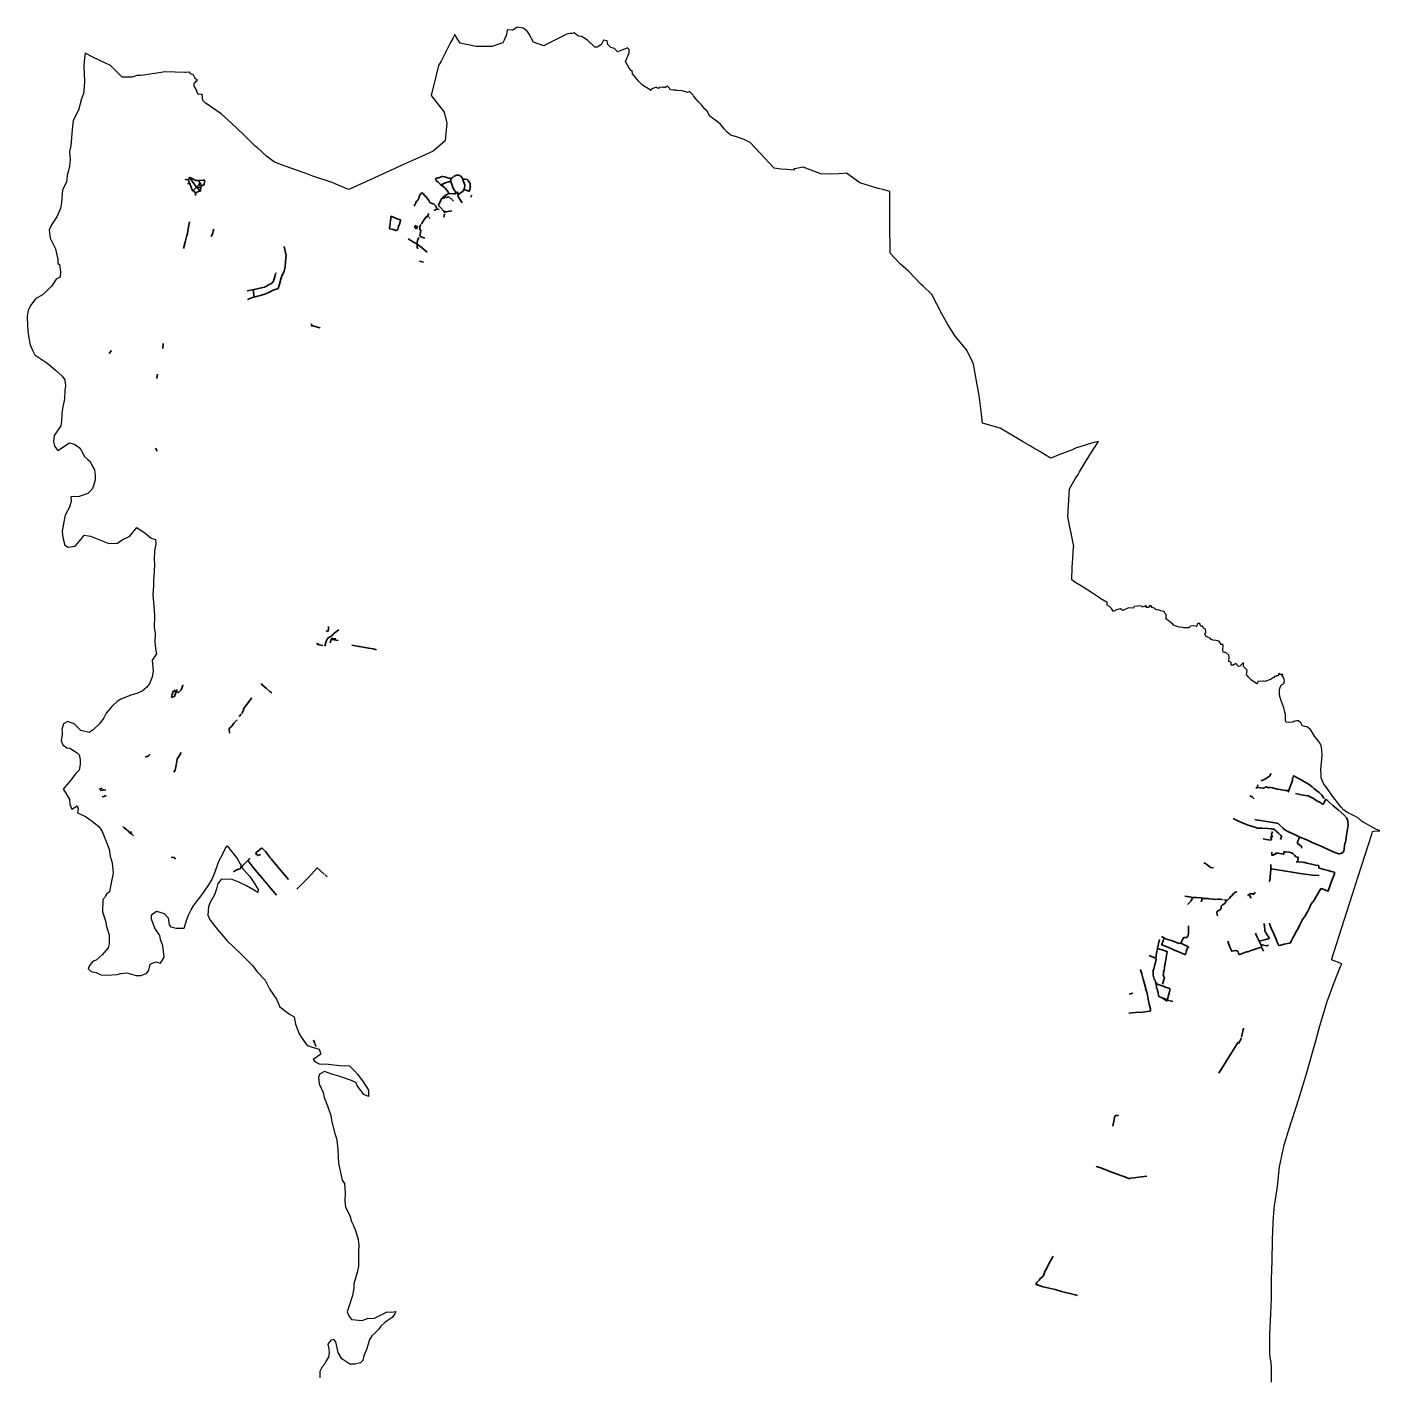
# Model space of a CAD drawing. Header units: metres. Extents: x 266153 to 287678, y 2088854 to 2132060.
# Drawn here: x 266153 to 287678, y 2110600 to 2132060 of the extents above; entities that cross this region are included whole.
import ezdxf

# ---------------------------------------------------------------- set-up
doc = ezdxf.new("R2010")
doc.units = ezdxf.units.M
doc.layers.add('BUND', color=216, linetype='Continuous')
doc.layers.add('DISTRICT BOUNDRY', color=80, linetype='Continuous')

msp = doc.modelspace()

# ---------------------------------------------------------------- linework, layer by layer
at = {"layer": 'BUND', "lineweight": 35}
for points in [[(268729, 2129655), (268737, 2129666), (268741, 2129666), (268781, 2129650), (268836, 2129621), (268849, 2129621), (268885, 2129620), (268957, 2129627), (268977, 2129627), (268981, 2129623), (268981, 2129619), (268976, 2129595), (268972, 2129583)], [(268847, 2129513), (268780, 2129606), (268737, 2129666)], [(272758, 2129331), (272774, 2129355), (272803, 2129378), (272863, 2129413), (272855, 2129434), (272848, 2129446), (272812, 2129490), (272796, 2129507), (272753, 2129539), (272749, 2129539), (272741, 2129547), (272733, 2129551), (272729, 2129556), (272693, 2129592), (272658, 2129625), (272654, 2129637), (272650, 2129641), (272650, 2129645), (272654, 2129649), (272658, 2129653), (272686, 2129660), (272702, 2129664), (272739, 2129680), (272755, 2129683), (272767, 2129683), (272795, 2129679), (272887, 2129653), (272899, 2129649)], [(272943, 2129681), (272987, 2129704), (273019, 2129704), (273035, 2129699), (273043, 2129695), (273055, 2129687), (273079, 2129655), (273094, 2129619), (273110, 2129578), (273117, 2129546), (273113, 2129498), (273104, 2129474), (273088, 2129446), (273064, 2129431), (273023, 2129403), (273011, 2129395), (273007, 2129407), (273007, 2129415), (273007, 2129419), (273004, 2129428), (272996, 2129432), (272992, 2129428), (272983, 2129424), (272952, 2129460), (272925, 2129509), (272909, 2129561), (272898, 2129585), (272894, 2129621), (272894, 2129641), (272911, 2129661), (272923, 2129669), (272939, 2129677)], [(268668, 2129631), (268672, 2129635), (268712, 2129630)], [(268704, 2129567), (268740, 2129570)], [(268896, 2129568), (268879, 2129540), (268863, 2129524), (268847, 2129513), (268790, 2129457), (268782, 2129469), (268747, 2129554), (268728, 2129602), (268720, 2129631), (268721, 2129639), (268725, 2129651)], [(268790, 2129457), (268798, 2129453), (268810, 2129449), (268834, 2129417), (268834, 2129409)], [(268847, 2129517), (268875, 2129488), (268902, 2129460), (268894, 2129452), (268886, 2129448), (268870, 2129440), (268834, 2129417)], [(268871, 2129492), (268907, 2129516)], [(268952, 2129547), (268888, 2129552)], [(268893, 2129620), (268896, 2129568), (268908, 2129572), (268924, 2129584)], [(268910, 2129448), (268914, 2129448), (268919, 2129520), (268919, 2129524), (268948, 2129543), (268952, 2129547), (268968, 2129547), (268972, 2129551), (268972, 2129559), (268972, 2129579)], [(272741, 2129555), (272765, 2129559), (272797, 2129575), (272842, 2129590)], [(272753, 2129539), (272761, 2129547), (272761, 2129555), (272761, 2129559)], [(272846, 2129594), (272894, 2129609)], [(273091, 2129643), (273115, 2129642), (273155, 2129634), (273167, 2129626), (273174, 2129609), (273202, 2129569), (273205, 2129533), (273205, 2129525), (273209, 2129521), (273209, 2129517), (273205, 2129513), (273201, 2129509), (273197, 2129497), (273201, 2129485), (273200, 2129477), (273192, 2129465), (273188, 2129449), (273184, 2129449), (273136, 2129466), (273104, 2129474)], [(268834, 2129410), (268833, 2129382)], [(268890, 2129448), (268906, 2129448)], [(272675, 2129155), (272675, 2129167), (272664, 2129200), (272656, 2129212), (272636, 2129232), (272624, 2129240), (272596, 2129253), (272568, 2129265), (272560, 2129269), (272545, 2129301), (272529, 2129322), (272521, 2129338), (272498, 2129366), (272478, 2129383), (272458, 2129407), (272434, 2129423), (272430, 2129423), (272426, 2129419), (272418, 2129407), (272398, 2129380), (272389, 2129352), (272373, 2129312), (272361, 2129296), (272348, 2129288), (272344, 2129280), (272332, 2129252), (272315, 2129221), (272311, 2129213)], [(272755, 2129163), (272716, 2129207), (272708, 2129211), (272704, 2129215), (272700, 2129223), (272704, 2129235), (272709, 2129251), (272754, 2129331)], [(272778, 2129327), (272798, 2129366), (272826, 2129346), (272842, 2129354), (272862, 2129357), (272910, 2129317), (272937, 2129288)], [(272983, 2129424), (272959, 2129412), (272919, 2129409), (272875, 2129413), (272863, 2129413)], [(272963, 2129412), (272971, 2129396)], [(273011, 2129395), (273007, 2129383), (273022, 2129343), (273073, 2129266)], [(273219, 2129356), (273219, 2129360), (273223, 2129388)], [(271932, 2128953), (271929, 2128920), (271925, 2128900), (271918, 2128860), (271918, 2128856), (271930, 2128852), (271978, 2128841), (272022, 2128826), (272026, 2128826), (272038, 2128830), (272042, 2128834), (272050, 2128842), (272065, 2128886), (272081, 2128927), (272092, 2128975), (272092, 2128987), (272092, 2128991), (272040, 2129010), (271983, 2129037), (271971, 2129041), (271959, 2129045), (271947, 2129049), (271943, 2129045), (271940, 2129017), (271936, 2128977), (271932, 2128961)], [(272428, 2128931), (272469, 2128998), (272514, 2129050), (272522, 2129054), (272538, 2129086), (272550, 2129089)], [(272522, 2129054), (272537, 2129037)], [(272561, 2129013), (272545, 2129029)], [(272627, 2129140), (272643, 2129148), (272675, 2129163), (272711, 2129159)], [(272911, 2129136), (272819, 2129122), (272799, 2129122), (272779, 2129134), (272755, 2129159)], [(272782, 2129038), (272794, 2129086)], [(272795, 2129126), (272795, 2129098)], [(268641, 2128535), (268667, 2128639), (268696, 2128743), (268705, 2128775), (268722, 2128883), (268735, 2128963)], [(269084, 2128726), (269097, 2128753), (269109, 2128785), (269114, 2128813), (269118, 2128825), (269118, 2128845)], [(272416, 2128829), (272404, 2128833), (272400, 2128837), (272401, 2128873), (272401, 2128881), (272417, 2128917)], [(272482, 2128704), (272451, 2128712), (272423, 2128721), (272415, 2128729), (272403, 2128741), (272412, 2128789), (272416, 2128829), (272424, 2128829)], [(272521, 2128479), (272422, 2128561), (272358, 2128606), (272303, 2128638), (272215, 2128692)], [(272388, 2128713), (272367, 2128662), (272362, 2128626), (272358, 2128610), (272357, 2128550), (272361, 2128545), (272373, 2128541)], [(269768, 2127762), (269921, 2127808), (270001, 2127839), (270066, 2127874), (270134, 2127894), (270146, 2127901), (270167, 2127969), (270197, 2128073), (270217, 2128125), (270246, 2128172), (270259, 2128248), (270264, 2128320), (270269, 2128388), (270274, 2128424), (270266, 2128473), (270244, 2128569)], [(272463, 2128321), (272395, 2128334)], [(269657, 2127864), (269761, 2127883), (269930, 2127924), (269971, 2127944), (270003, 2127963), (270043, 2127983), (270072, 2128015), (270101, 2128110), (270110, 2128150)], [(269659, 2127724), (269768, 2127766)], [(269753, 2127883), (269757, 2127839), (269764, 2127763)], [(270694, 2127307), (270682, 2127321), (270678, 2127329), (270674, 2127333), (270666, 2127333)], [(270818, 2127275), (270694, 2127307), (270674, 2127305)], [(267460, 2126866), (267497, 2126917)], [(268314, 2126946), (268319, 2127026)], [(268216, 2126470), (268228, 2126538)], [(268222, 2125314), (268207, 2125346), (268199, 2125362)], [(270889, 2122212), (270906, 2122268), (270918, 2122300), (270943, 2122344), (271000, 2122375), (271024, 2122403), (271040, 2122419), (271113, 2122470)], [(270911, 2122454), (270939, 2122445)], [(270943, 2122445), (270948, 2122489), (270948, 2122521)], [(270758, 2122253), (270802, 2122244)], [(270770, 2122237), (270861, 2122220)], [(270976, 2122262), (270993, 2122318), (271005, 2122329), (270998, 2122342)], [(271005, 2122329), (271009, 2122325), (271033, 2122325), (271065, 2122325)], [(271009, 2122325), (271005, 2122317), (271037, 2122313), (271105, 2122300)], [(271318, 2122227), (271438, 2122206), (271502, 2122193), (271586, 2122180), (271662, 2122167), (271714, 2122154)], [(268482, 2121500), (268474, 2121472), (268461, 2121440), (268453, 2121400), (268465, 2121400), (268497, 2121416), (268505, 2121419), (268505, 2121427), (268509, 2121439), (268522, 2121475), (268522, 2121479), (268510, 2121488), (268486, 2121504)], [(268490, 2121508), (268530, 2121487), (268538, 2121519)], [(268534, 2121483), (268562, 2121471), (268578, 2121487), (268603, 2121518), (268627, 2121570), (268632, 2121586), (268628, 2121598)], [(269878, 2121614), (269910, 2121578), (269958, 2121541), (270013, 2121492), (270045, 2121468)], [(269728, 2121386), (269643, 2121275), (269598, 2121212), (269598, 2121192), (269569, 2121140)], [(269561, 2121128), (269528, 2121089)], [(269375, 2120828), (269368, 2120892), (269372, 2120904), (269412, 2120940), (269445, 2120983), (269494, 2121039)], [(268034, 2120453), (268046, 2120449), (268066, 2120453), (268086, 2120468), (268114, 2120492)], [(268490, 2120204), (268511, 2120239), (268524, 2120319), (268541, 2120411), (268545, 2120423), (268578, 2120471), (268607, 2120518)], [(285734, 2120007), (285726, 2119964), (285714, 2119956), (285702, 2119956)], [(285790, 2120067), (285837, 2120087), (285865, 2120107), (285921, 2120143), (285945, 2120187)], [(286220, 2119888), (286232, 2119932), (286260, 2120007), (286284, 2120075), (286288, 2120103), (286296, 2120127), (286304, 2120147), (286308, 2120147), (286384, 2120103), (286424, 2120083), (286480, 2120051), (286551, 2120011), (286599, 2119972), (286627, 2119948), (286647, 2119932), (286675, 2119908), (286711, 2119880), (286727, 2119864), (286751, 2119840), (286767, 2119820), (286779, 2119800), (286795, 2119784)], [(267298, 2119933), (267347, 2119953)], [(267314, 2119913), (267366, 2119920), (267406, 2119924)], [(267349, 2119812), (267373, 2119820), (267393, 2119828), (267409, 2119832)], [(267366, 2119920), (267367, 2119936)], [(285606, 2119828), (285646, 2119812), (285662, 2119800), (285666, 2119792), (285666, 2119784)], [(286815, 2119768), (286823, 2119768), (286831, 2119768), (286835, 2119764), (286862, 2119736), (286934, 2119672), (287014, 2119609), (287102, 2119525), (287150, 2119473), (287162, 2119449), (287166, 2119425), (287170, 2119365), (287162, 2119301), (287146, 2119206), (287134, 2119122), (287130, 2119094), (287118, 2119070), (287102, 2118950), (287086, 2118926), (287058, 2118910), (287034, 2118906), (287022, 2118906), (286958, 2118930), (286862, 2118970), (286775, 2119014), (286679, 2119054), (286611, 2119082), (286515, 2119130), (286404, 2119174), (286316, 2119214), (286200, 2119269), (286168, 2119289), (286149, 2119301), (286137, 2119313), (286085, 2119365), (286057, 2119389), (286037, 2119393), (285941, 2119413), (285706, 2119449), (285686, 2119453)], [(285714, 2119956), (285718, 2119948)], [(285726, 2119964), (285742, 2119964), (285778, 2119956), (285817, 2119952), (285833, 2119952), (285857, 2119972), (285865, 2119972), (285889, 2119964), (285933, 2119964), (285973, 2119956), (286041, 2119936), (286053, 2119936), (286180, 2119912), (286192, 2119916), (286204, 2119912), (286228, 2119912)], [(286336, 2119864), (286384, 2119856), (286424, 2119848), (286464, 2119840), (286527, 2119832), (286539, 2119828), (286567, 2119812), (286611, 2119792), (286655, 2119764), (286691, 2119740), (286711, 2119732), (286735, 2119716), (286747, 2119708), (286751, 2119704), (286771, 2119696), (286775, 2119696), (286779, 2119704), (286807, 2119756), (286815, 2119768), (286807, 2119776)], [(267675, 2119343), (267698, 2119323), (267738, 2119290), (267758, 2119274), (267770, 2119266), (267774, 2119262), (267785, 2119241), (267793, 2119233), (267821, 2119217), (267841, 2119197), (267845, 2119193)], [(285998, 2119293), (285990, 2119297), (285978, 2119297), (285970, 2119297), (285950, 2119305), (285898, 2119309), (285810, 2119313), (285759, 2119313), (285727, 2119317), (285687, 2119329), (285583, 2119365), (285499, 2119393), (285416, 2119433), (285340, 2119469)], [(267785, 2119241), (267822, 2119257)], [(285818, 2119145), (285826, 2119145), (285866, 2119137), (285902, 2119130), (285942, 2119122), (285950, 2119137), (285954, 2119145), (285950, 2119149), (285950, 2119153), (285946, 2119153), (285942, 2119157), (285942, 2119165), (285954, 2119189), (285954, 2119193), (285958, 2119201), (285958, 2119205), (285958, 2119209), (285950, 2119213), (285950, 2119217), (285962, 2119245), (285966, 2119261)], [(285954, 2119189), (285966, 2119181), (285970, 2119181), (285970, 2119173)], [(286098, 2119137), (286102, 2119153), (286113, 2119181), (286113, 2119189), (286109, 2119193), (286098, 2119205), (286066, 2119237), (286026, 2119269), (286014, 2119277), (286002, 2119289)], [(286377, 2119123), (286365, 2119091), (286365, 2119083), (286365, 2119075), (286429, 2119023), (286433, 2119019), (286429, 2118999)], [(286397, 2119179), (286381, 2119127)], [(270027, 2118837), (269944, 2118943), (269901, 2118991), (269885, 2118996), (269792, 2118921), (269803, 2118897), (269819, 2118880), (269831, 2118884), (269847, 2118892), (269859, 2118892), (269867, 2118892)], [(286371, 2118779), (286371, 2118803), (286375, 2118851), (286375, 2118855), (286371, 2118855), (286343, 2118859), (286339, 2118859), (286335, 2118863), (286323, 2118879), (286295, 2118907), (286283, 2118915), (286279, 2118923), (286271, 2118923), (286231, 2118931), (286175, 2118939), (286151, 2118939), (286151, 2118931), (286151, 2118907), (286147, 2118899), (286139, 2118899), (286112, 2118907), (286056, 2118915), (286024, 2118919), (286020, 2118903), (285996, 2118899), (285992, 2118895), (285992, 2118887), (285976, 2118887), (285956, 2118887), (285956, 2118931)], [(268445, 2118852), (268465, 2118851), (268477, 2118851), (268481, 2118851), (268489, 2118847), (268497, 2118843), (268509, 2118835), (268520, 2118827)], [(269435, 2118621), (269471, 2118641), (269499, 2118657), (269540, 2118668), (269548, 2118676), (269552, 2118680), (269552, 2118684), (269556, 2118704), (269560, 2118708), (269564, 2118712), (269572, 2118712), (269584, 2118719), (269588, 2118723), (269625, 2118759), (269662, 2118798), (269690, 2118826), (269694, 2118830), (269694, 2118834), (269694, 2118838)], [(269670, 2118794), (269701, 2118754), (269733, 2118713), (269807, 2118620), (269902, 2118507), (270036, 2118349), (270071, 2118312), (270123, 2118251)], [(270031, 2118833), (270165, 2118671), (270314, 2118497)], [(284875, 2118758), (284895, 2118758), (284907, 2118750), (284951, 2118718), (284971, 2118698), (284987, 2118690), (285027, 2118682)], [(285912, 2118469), (285920, 2118473), (285924, 2118477), (285924, 2118485), (285940, 2118656), (285940, 2118668), (285940, 2118736)], [(286738, 2118352), (286742, 2118352), (286762, 2118348), (286821, 2118324), (286853, 2118312), (286857, 2118320), (286861, 2118336), (286881, 2118392), (286905, 2118468), (286925, 2118508), (286953, 2118588), (286957, 2118607), (286957, 2118611), (286957, 2118615), (286953, 2118615), (286901, 2118627), (286853, 2118639), (286790, 2118659), (286734, 2118675), (286706, 2118683), (286706, 2118687), (286706, 2118691), (286706, 2118711), (286706, 2118715), (286702, 2118719), (286650, 2118727), (286590, 2118743), (286514, 2118759), (286490, 2118767), (286466, 2118771), (286443, 2118775), (286375, 2118779), (286355, 2118779), (286347, 2118779)], [(270444, 2118343), (270631, 2118532), (270769, 2118683), (270880, 2118581)], [(270888, 2118577), (270928, 2118540)], [(285940, 2118668), (286016, 2118660), (286311, 2118608), (286410, 2118592), (286606, 2118568), (286710, 2118564)], [(285232, 2118170), (285248, 2118166), (285280, 2118194), (285312, 2118234), (285320, 2118238), (285348, 2118274), (285380, 2118298), (285400, 2118310)], [(285569, 2118244), (285585, 2118256), (285601, 2118268), (285605, 2118272), (285621, 2118272), (285661, 2118272), (285665, 2118272), (285665, 2118268), (285673, 2118256)], [(285677, 2118292), (285689, 2118284), (285697, 2118280)], [(285960, 2117698), (285980, 2117658), (285988, 2117634), (286004, 2117598), (286024, 2117550), (286036, 2117510), (286056, 2117471), (286064, 2117451), (286064, 2117447), (286100, 2117455), (286155, 2117467), (286231, 2117483), (286251, 2117487), (286255, 2117491), (286263, 2117518), (286291, 2117570), (286323, 2117622), (286347, 2117670), (286375, 2117718), (286403, 2117778), (286423, 2117818), (286447, 2117862), (286486, 2117921), (286514, 2117969), (286530, 2117993), (286558, 2118049), (286586, 2118109), (286594, 2118121), (286602, 2118137), (286614, 2118145), (286618, 2118153), (286630, 2118169), (286650, 2118205), (286690, 2118272), (286718, 2118316), (286734, 2118344), (286738, 2118352), (286726, 2118356)], [(284574, 2118234), (284598, 2118230), (284614, 2118226), (284670, 2118218), (284698, 2118210), (284730, 2118210), (284758, 2118210), (284826, 2118206), (284862, 2118202), (284870, 2118198), (284881, 2118198), (284901, 2118198), (284913, 2118198), (284945, 2118194), (284961, 2118190), (285017, 2118186), (285033, 2118186), (285065, 2118182), (285101, 2118186), (285121, 2118186), (285133, 2118186), (285161, 2118178), (285173, 2118174)], [(284614, 2118102), (284638, 2118122), (284666, 2118146), (284674, 2118158), (284698, 2118206), (284698, 2118210)], [(284834, 2118142), (284854, 2118206)], [(285093, 2117919), (285081, 2117963), (285085, 2117983), (285093, 2117995), (285113, 2118007), (285141, 2118023), (285153, 2118042), (285153, 2118074), (285169, 2118090), (285193, 2118106), (285201, 2118110), (285213, 2118122), (285225, 2118146), (285232, 2118170), (285193, 2118174)], [(285629, 2118204), (285609, 2118232), (285609, 2118248)], [(284204, 2117589), (284256, 2117565), (284268, 2117557), (284379, 2117521), (284479, 2117481), (284499, 2117485), (284511, 2117493), (284519, 2117505), (284539, 2117557), (284551, 2117569), (284563, 2117573), (284599, 2117577), (284611, 2117581), (284619, 2117589), (284631, 2117644), (284631, 2117760)], [(285256, 2117516), (285292, 2117421), (285320, 2117357), (285352, 2117365), (285388, 2117369), (285412, 2117357), (285420, 2117349), (285428, 2117325), (285440, 2117305), (285448, 2117305), (285555, 2117345), (285575, 2117349), (285631, 2117369), (285663, 2117381), (285755, 2117409), (285791, 2117421), (285791, 2117437), (285783, 2117465), (285719, 2117592), (285699, 2117644)], [(285755, 2117516), (285799, 2117528), (285863, 2117544), (285914, 2117560), (285914, 2117568), (285875, 2117632), (285855, 2117660)], [(285855, 2117668), (285847, 2117684), (285839, 2117764), (285831, 2117796)], [(285960, 2117698), (285928, 2117778), (285920, 2117802)], [(284004, 2117289), (284028, 2117277), (284112, 2117246), (284124, 2117325), (284140, 2117401)], [(284168, 2117545), (284140, 2117405)], [(284296, 2117349), (284260, 2117361), (284212, 2117377), (284168, 2117389), (284156, 2117393), (284140, 2117397)], [(284240, 2117557), (284236, 2117557), (284236, 2117553), (284228, 2117525), (284220, 2117501), (284212, 2117473), (284204, 2117457), (284208, 2117457), (284212, 2117457), (284260, 2117437), (284332, 2117409), (284399, 2117381), (284395, 2117377), (284419, 2117369), (284487, 2117341), (284535, 2117321), (284575, 2117305), (284579, 2117305), (284583, 2117305), (284591, 2117329), (284595, 2117345), (284595, 2117349), (284595, 2117357), (284595, 2117361), (284599, 2117365), (284607, 2117381), (284611, 2117393), (284615, 2117409), (284615, 2117413), (284619, 2117417)], [(284507, 2117489), (284539, 2117469), (284619, 2117433), (284643, 2117413)], [(285783, 2117461), (285803, 2117461), (285831, 2117453), (285871, 2117445), (285890, 2117449), (285902, 2117449)], [(285791, 2117421), (285799, 2117413), (285815, 2117377), (285823, 2117357)], [(284112, 2117246), (284116, 2117226), (284108, 2117178), (284096, 2117146), (284080, 2117074), (284072, 2117058), (284072, 2117026), (284068, 2116982), (284076, 2116950), (284088, 2116910), (284100, 2116895), (284112, 2116843), (284120, 2116799), (284124, 2116775), (284140, 2116743), (284140, 2116727), (284148, 2116703), (284156, 2116647), (284164, 2116635), (284180, 2116627), (284216, 2116615), (284224, 2116611), (284240, 2116607), (284288, 2116591)], [(284220, 2116831), (284224, 2116847), (284228, 2116863), (284228, 2116867), (284232, 2116871), (284236, 2116891), (284244, 2116918), (284248, 2116942), (284248, 2116946), (284244, 2116946), (284240, 2116946), (284240, 2116950), (284236, 2116954), (284236, 2116962), (284236, 2116966), (284232, 2116970), (284228, 2116970), (284228, 2116974), (284232, 2116986), (284232, 2117002), (284236, 2117026), (284244, 2117054), (284248, 2117082), (284252, 2117110), (284256, 2117134), (284260, 2117162), (284268, 2117198), (284276, 2117242), (284284, 2117297), (284292, 2117345), (284296, 2117345)], [(283862, 2117063), (283870, 2117059), (283890, 2116995), (283910, 2116912), (283930, 2116836), (283950, 2116788), (283950, 2116772), (283969, 2116704), (283981, 2116656), (283985, 2116624), (283989, 2116588), (283997, 2116568), (284001, 2116549), (284005, 2116517), (284029, 2116441), (284025, 2116409), (284017, 2116401), (283902, 2116389), (283786, 2116381), (283682, 2116373)], [(284328, 2116767), (284324, 2116767), (284312, 2116771), (284252, 2116791), (284244, 2116795), (284148, 2116827), (284112, 2116839)], [(284128, 2116835), (284124, 2116859)], [(284308, 2116635), (284324, 2116691), (284340, 2116763)], [(283690, 2116676), (283746, 2116688)], [(284224, 2116611), (284244, 2116595), (284284, 2116567), (284288, 2116567), (284292, 2116567), (284300, 2116583), (284304, 2116615), (284308, 2116631)], [(284296, 2116579), (284383, 2116555)], [(285477, 2115990), (285509, 2116133)], [(270731, 2115888), (270708, 2115944)], [(285117, 2115418), (285239, 2115612), (285397, 2115868), (285423, 2115911)], [(285473, 2115974), (285425, 2115890)], [(270747, 2115841), (270735, 2115884)], [(283430, 2114572), (283459, 2114735), (283464, 2114739), (283468, 2114743), (283507, 2114743), (283519, 2114751)], [(283164, 2113934), (283220, 2113914), (283395, 2113848), (283629, 2113762), (283697, 2113737), (283705, 2113745), (283765, 2113752), (283840, 2113764), (283968, 2113778)], [(282478, 2112505), (282473, 2112493), (282412, 2112382), (282368, 2112295), (282347, 2112263), (282335, 2112223), (282319, 2112188), (282283, 2112156), (282274, 2112148), (282258, 2112124), (282218, 2112089), (282206, 2112073), (282206, 2112065), (282210, 2112053), (282317, 2112020), (282508, 2111974), (282611, 2111945), (282826, 2111891), (282866, 2111879)]]:
    msp.add_lwpolyline(points, dxfattribs=at)
msp.add_lwpolyline([(272366, 2128887), (272366, 2128883), (272362, 2128871), (272354, 2128859), (272349, 2128851), (272326, 2128867), (272318, 2128880), (272322, 2128880), (272330, 2128899), (272334, 2128899), (272346, 2128895)], close=True, dxfattribs=at)
at = {"layer": 'DISTRICT BOUNDRY'}
msp.add_polyline3d([(285953, 2110503, 0), (285951, 2110701, 0), (285950, 2110730, 0), (285947, 2110822, 0), (285933, 2110893, 0), (285925, 2110965, 0), (285926, 2111262, 0), (285940, 2111592, 0), (285953, 2111828, 0), (285954, 2112151, 0), (285962, 2112420, 0), (285969, 2112768, 0), (285979, 2113034, 0), (285983, 2113128, 0), (286000, 2113319, 0), (286003, 2113341, 0), (286046, 2113616, 0), (286078, 2113926, 0), (286127, 2114151, 0), (286153, 2114277, 0), (286185, 2114376, 0), (286224, 2114498, 0), (286386, 2115009, 0), (286518, 2115442, 0), (286632, 2115843, 0), (286640, 2115871, 0), (286723, 2116172, 0), (286836, 2116555, 0), (286965, 2116902, 0), (287052, 2117112, 0), (287071, 2117158, 0), (286909, 2117219, 0), (287280, 2118384, 0), (287547, 2119221, 0), (287561, 2119264, 0), (287583, 2119266, 0), (287678, 2119273, 0), (287612, 2119298, 0), (287386, 2119429, 0), (287386, 2119429, 0), (287339, 2119473, 0), (287280, 2119505, 0), (287227, 2119534, 0), (287176, 2119556, 0), (287162, 2119562, 0), (287105, 2119599, 0), (287059, 2119648, 0), (286942, 2119798, 0), (286901, 2119855, 0), (286828, 2119963, 0), (286786, 2120014, 0), (286763, 2120061, 0), (286745, 2120115, 0), (286742, 2120171, 0), (286742, 2120175, 0), (286739, 2120245, 0), (286758, 2120474, 0), (286755, 2120562, 0), (286745, 2120625, 0), (286720, 2120671, 0), (286638, 2120778, 0), (286573, 2120885, 0), (286533, 2120916, 0), (286528, 2120920, 0), (286511, 2120926, 0), (286485, 2120935, 0), (286448, 2120941, 0), (286437, 2120952, 0), (286434, 2120958, 0), (286428, 2120970, 0), (286419, 2120992, 0), (286382, 2121021, 0), (286355, 2121025, 0), (286324, 2121016, 0), (286309, 2121010, 0), (286290, 2121002, 0), (286225, 2120994, 0), (286193, 2121003, 0), (286177, 2121018, 0), (286177, 2121032, 0), (286176, 2121052, 0), (286176, 2121081, 0), (286176, 2121124, 0), (286162, 2121162, 0), (286147, 2121231, 0), (286101, 2121358, 0), (286082, 2121430, 0), (286077, 2121488, 0), (286079, 2121520, 0), (286089, 2121558, 0), (286109, 2121594, 0), (286151, 2121616, 0), (286150, 2121617, 0), (286159, 2121653, 0), (286153, 2121683, 0), (286150, 2121702, 0), (286115, 2121753, 0), (286136, 2121762, 0), (286112, 2121760, 0), (286091, 2121758, 0), (286068, 2121774, 0), (286058, 2121738, 0), (286035, 2121739, 0), (286022, 2121726, 0), (286001, 2121726, 0), (285991, 2121702, 0), (285990, 2121702, 0), (285990, 2121701, 0), (285985, 2121714, 0), (285938, 2121680, 0), (285848, 2121647, 0), (285824, 2121654, 0), (285817, 2121654, 0), (285736, 2121647, 0), (285731, 2121628, 0), (285721, 2121610, 0), (285636, 2121672, 0), (285593, 2121714, 0), (285564, 2121742, 0), (285555, 2121756, 0), (285567, 2121828, 0), (285506, 2121885, 0), (285505, 2121929, 0), (285505, 2121947, 0), (285497, 2121939, 0), (285446, 2121891, 0), (285425, 2121885, 0), (285383, 2121934, 0), (285346, 2121908, 0), (285309, 2121910, 0), (285312, 2121955, 0), (285272, 2121967, 0), (285277, 2122031, 0), (285276, 2122065, 0), (285226, 2122109, 0), (285202, 2122109, 0), (285184, 2122115, 0), (285179, 2122160, 0), (285181, 2122219, 0), (285178, 2122238, 0), (285154, 2122235, 0), (285125, 2122282, 0), (285108, 2122289, 0), (285102, 2122291, 0), (285096, 2122293, 0), (285071, 2122303, 0), (285051, 2122308, 0), (285033, 2122301, 0), (285010, 2122309, 0), (284993, 2122314, 0), (284980, 2122330, 0), (284905, 2122369, 0), (284902, 2122379, 0), (284892, 2122410, 0), (284908, 2122429, 0), (284900, 2122480, 0), (284880, 2122490, 0), (284875, 2122493, 0), (284856, 2122528, 0), (284827, 2122529, 0), (284825, 2122532, 0), (284813, 2122570, 0), (284795, 2122569, 0), (284789, 2122569, 0), (284781, 2122569, 0), (284771, 2122558, 0), (284766, 2122534, 0), (284765, 2122528, 0), (284761, 2122524, 0), (284758, 2122521, 0), (284715, 2122532, 0), (284663, 2122530, 0), (284636, 2122500, 0), (284574, 2122503, 0), (284558, 2122504, 0), (284540, 2122505, 0), (284491, 2122512, 0), (284491, 2122512, 0), (284452, 2122525, 0), (284395, 2122546, 0), (284381, 2122561, 0), (284335, 2122599, 0), (284280, 2122640, 0), (284277, 2122642, 0), (284277, 2122714, 0), (284255, 2122734, 0), (284249, 2122755, 0), (284233, 2122763, 0), (284192, 2122775, 0), (284190, 2122775, 0), (284155, 2122787, 0), (284137, 2122783, 0), (284104, 2122801, 0), (284103, 2122808, 0), (284055, 2122828, 0), (284039, 2122851, 0), (284018, 2122858, 0), (283995, 2122826, 0), (283961, 2122827, 0), (283965, 2122849, 0), (283950, 2122857, 0), (283945, 2122851, 0), (283936, 2122838, 0), (283918, 2122840, 0), (283912, 2122832, 0), (283891, 2122841, 0), (283868, 2122851, 0), (283774, 2122844, 0), (283746, 2122817, 0), (283679, 2122822, 0), (283588, 2122780, 0), (283545, 2122806, 0), (283484, 2122791, 0), (283440, 2122760, 0), (283405, 2122812, 0), (283375, 2122841, 0), (283340, 2122862, 0), (283339, 2122905, 0), (283238, 2122965, 0), (283217, 2122980, 0), (283087, 2123063, 0), (282954, 2123147, 0), (282825, 2123230, 0), (282773, 2123264, 0), (282773, 2123269, 0), (282780, 2123461, 0), (282789, 2123608, 0), (282801, 2123790, 0), (282806, 2123795, 0), (282714, 2124270, 0), (282736, 2124714, 0), (282831, 2124872, 0), (282874, 2124944, 0), (282900, 2124986, 0), (282931, 2125038, 0), (283063, 2125254, 0), (283202, 2125468, 0), (283089, 2125440, 0), (282833, 2125361, 0), (282770, 2125330, 0), (282571, 2125256, 0), (282532, 2125241, 0), (282444, 2125201, 0), (282414, 2125217, 0), (282380, 2125240, 0), (282296, 2125287, 0), (282265, 2125309, 0), (282160, 2125368, 0), (282113, 2125399, 0), (281993, 2125466, 0), (281637, 2125679, 0), (281355, 2125757, 0), (281331, 2125950, 0), (281312, 2126119, 0), (281306, 2126158, 0), (281294, 2126233, 0), (281269, 2126368, 0), (281258, 2126426, 0), (281248, 2126492, 0), (281211, 2126698, 0), (281189, 2126746, 0), (281106, 2126918, 0), (281003, 2127041, 0), (280918, 2127144, 0), (280803, 2127327, 0), (280710, 2127489, 0), (280547, 2127806, 0), (280544, 2127813, 0), (280410, 2127937, 0), (280372, 2127972, 0), (280180, 2128169, 0), (280052, 2128286, 0), (280029, 2128310, 0), (279886, 2128461, 0), (279885, 2128516, 0), (279881, 2128898, 0), (279881, 2128928, 0), (279881, 2129041, 0), (279879, 2129399, 0), (279882, 2129446, 0), (279789, 2129470, 0), (279699, 2129493, 0), (279696, 2129494, 0), (279403, 2129581, 0), (279193, 2129735, 0), (279069, 2129725, 0), (278948, 2129718, 0), (278780, 2129727, 0), (278500, 2129831, 0), (278369, 2129807, 0), (278355, 2129804, 0), (278359, 2129786, 0), (278234, 2129795, 0), (278148, 2129801, 0), (278041, 2129817, 0), (277658, 2130226, 0), (277564, 2130272, 0), (277426, 2130319, 0), (277418, 2130319, 0), (277352, 2130338, 0), (277297, 2130383, 0), (277246, 2130439, 0), (277183, 2130518, 0), (277015, 2130642, 0), (276972, 2130721, 0), (276930, 2130760, 0), (276888, 2130817, 0), (276834, 2130868, 0), (276798, 2130912, 0), (276794, 2130916, 0), (276758, 2130966, 0), (276752, 2130975, 0), (276695, 2131033, 0), (276654, 2131020, 0), (276634, 2131030, 0), (276574, 2131046, 0), (276491, 2131050, 0), (276482, 2131056, 0), (276475, 2131048, 0), (276472, 2131058, 0), (276440, 2131057, 0), (276385, 2131064, 0), (276378, 2131084, 0), (276342, 2131118, 0), (276324, 2131110, 0), (276318, 2131112, 0), (276318, 2131101, 0), (276302, 2131102, 0), (276295, 2131098, 0), (276286, 2131106, 0), (276278, 2131099, 0), (276262, 2131106, 0), (276209, 2131098, 0), (276199, 2131082, 0), (276185, 2131089, 0), (276172, 2131097, 0), (276154, 2131100, 0), (276085, 2131074, 0), (276086, 2131060, 0), (276080, 2131052, 0), (276039, 2131078, 0), (275960, 2131124, 0), (275936, 2131147, 0), (275888, 2131192, 0), (275886, 2131195, 0), (275868, 2131215, 0), (275867, 2131219, 0), (275784, 2131318, 0), (275778, 2131364, 0), (275762, 2131370, 0), (275732, 2131408, 0), (275673, 2131511, 0), (275730, 2131652, 0), (275730, 2131698, 0), (275730, 2131704, 0), (275704, 2131729, 0), (275657, 2131710, 0), (275545, 2131664, 0), (275497, 2131720, 0), (275443, 2131736, 0), (275394, 2131784, 0), (275389, 2131811, 0), (275383, 2131841, 0), (275326, 2131850, 0), (275288, 2131779, 0), (275281, 2131775, 0), (275224, 2131742, 0), (275184, 2131738, 0), (275069, 2131850, 0), (274976, 2131908, 0), (274924, 2131917, 0), (274897, 2131938, 0), (274858, 2131968, 0), (274822, 2131959, 0), (274817, 2131960, 0), (274789, 2131956, 0), (274762, 2131950, 0), (274739, 2131945, 0), (274613, 2131883, 0), (274422, 2131788, 0), (274376, 2131764, 0), (274213, 2131819, 0), (274140, 2131946, 0), (274114, 2131991, 0), (274045, 2132045, 0), (273952, 2132060, 0), (273952, 2132060, 0), (273882, 2132011, 0), (273874, 2132012, 0), (273789, 2132014, 0), (273784, 2131981, 0), (273774, 2131919, 0), (273767, 2131905, 0), (273742, 2131852, 0), (273722, 2131811, 0), (273641, 2131783, 0), (273554, 2131753, 0), (273296, 2131750, 0), (273043, 2131806, 0), (272982, 2131905, 0), (272960, 2131941, 0), (272928, 2131880, 0), (272892, 2131812, 0), (272739, 2131520, 0), (272700, 2131448, 0), (272663, 2131296, 0), (272582, 2130973, 0), (272787, 2130705, 0), (272830, 2130530, 0), (272812, 2130314, 0), (272807, 2130252, 0), (272613, 2130087, 0), (272429, 2130003, 0), (272143, 2129873, 0), (271614, 2129631, 0), (271273, 2129475, 0), (271232, 2129492, 0), (271094, 2129550, 0), (271007, 2129586, 0), (270700, 2129688, 0), (270619, 2129718, 0), (270184, 2129875, 0), (270093, 2129909, 0), (270088, 2129911, 0), (269984, 2129990, 0), (269963, 2130008, 0), (269812, 2130143, 0), (269789, 2130160, 0), (269694, 2130255, 0), (269596, 2130349, 0), (269405, 2130530, 0), (269240, 2130682, 0), (269087, 2130784, 0), (269000, 2130842, 0), (268992, 2130847, 0), (268948, 2130893, 0), (268937, 2130994, 0), (268876, 2130986, 0), (268853, 2131033, 0), (268855, 2131049, 0), (268823, 2131106, 0), (268811, 2131112, 0), (268810, 2131128, 0), (268809, 2131144, 0), (268809, 2131161, 0), (268809, 2131168, 0), (268824, 2131180, 0), (268831, 2131186, 0), (268846, 2131199, 0), (268866, 2131217, 0), (268854, 2131226, 0), (268833, 2131237, 0), (268824, 2131252, 0), (268815, 2131265, 0), (268796, 2131303, 0), (268768, 2131313, 0), (268755, 2131312, 0), (268742, 2131344, 0), (268681, 2131339, 0), (268672, 2131338, 0), (268662, 2131338, 0), (268511, 2131341, 0), (268353, 2131346, 0), (268353, 2131346, 0), (268008, 2131296, 0), (267964, 2131291, 0), (267948, 2131292, 0), (267937, 2131292, 0), (267911, 2131289, 0), (267897, 2131288, 0), (267839, 2131270, 0), (267829, 2131266, 0), (267821, 2131264, 0), (267664, 2131262, 0), (267482, 2131447, 0), (267211, 2131578, 0), (267075, 2131644, 0), (267063, 2131510, 0), (267055, 2131440, 0), (267062, 2131315, 0), (267069, 2131201, 0), (267064, 2131104, 0), (267053, 2131001, 0), (267020, 2130920, 0), (266970, 2130737, 0), (266886, 2130571, 0), (266870, 2130433, 0), (266850, 2130170, 0), (266828, 2130078, 0), (266837, 2129954, 0), (266829, 2129847, 0), (266807, 2129758, 0), (266792, 2129701, 0), (266779, 2129595, 0), (266715, 2129471, 0), (266702, 2129269, 0), (266683, 2129172, 0), (266627, 2129039, 0), (266541, 2128912, 0), (266502, 2128835, 0), (266523, 2128699, 0), (266608, 2128534, 0), (266621, 2128456, 0), (266645, 2128368, 0), (266645, 2128299, 0), (266667, 2128285, 0), (266685, 2128171, 0), (266678, 2128079, 0), (266618, 2128052, 0), (266541, 2127939, 0), (266407, 2127808, 0), (266289, 2127738, 0), (266214, 2127636, 0), (266172, 2127556, 0), (266153, 2127461, 0), (266162, 2127302, 0), (266167, 2127221, 0), (266183, 2127117, 0), (266201, 2127005, 0), (266233, 2126933, 0), (266277, 2126848, 0), (266470, 2126719, 0), (266528, 2126669, 0), (266607, 2126599, 0), (266711, 2126506, 0), (266756, 2126446, 0), (266764, 2126352, 0), (266756, 2126281, 0), (266748, 2126147, 0), (266716, 2125993, 0), (266706, 2125908, 0), (266699, 2125783, 0), (266689, 2125714, 0), (266622, 2125615, 0), (266582, 2125562, 0), (266575, 2125465, 0), (266592, 2125394, 0), (266643, 2125325, 0), (266828, 2125444, 0), (266907, 2125425, 0), (266980, 2125372, 0), (267013, 2125327, 0), (267067, 2125227, 0), (267119, 2125178, 0), (267159, 2125151, 0), (267189, 2125082, 0), (267224, 2125016, 0), (267238, 2124933, 0), (267235, 2124856, 0), (267209, 2124763, 0), (267188, 2124707, 0), (267118, 2124641, 0), (266980, 2124593, 0), (266848, 2124589, 0), (266857, 2124517, 0), (266826, 2124420, 0), (266761, 2124297, 0), (266736, 2124190, 0), (266721, 2124100, 0), (266710, 2124038, 0), (266722, 2123937, 0), (266753, 2123815, 0), (266805, 2123787, 0), (266916, 2123800, 0), (267012, 2123915, 0), (267063, 2123976, 0), (267161, 2123962, 0), (267456, 2123843, 0), (267594, 2123851, 0), (267667, 2123900, 0), (267788, 2123963, 0), (267901, 2124097, 0), (268030, 2124006, 0), (268129, 2123930, 0), (268197, 2123907, 0), (268201, 2123834, 0), (268183, 2123727, 0), (268173, 2123591, 0), (268182, 2123513, 0), (268173, 2123400, 0), (268165, 2123246, 0), (268164, 2123171, 0), (268152, 2123030, 0), (268166, 2122900, 0), (268175, 2122782, 0), (268179, 2122681, 0), (268176, 2122511, 0), (268192, 2122411, 0), (268186, 2122278, 0), (268196, 2122169, 0), (268210, 2122088, 0), (268143, 2121988, 0), (268158, 2121815, 0), (268142, 2121722, 0), (268108, 2121624, 0), (268058, 2121560, 0), (267982, 2121493, 0), (267898, 2121456, 0), (267818, 2121436, 0), (267643, 2121365, 0), (267587, 2121331, 0), (267501, 2121250, 0), (267409, 2121147, 0), (267374, 2121069, 0), (267307, 2120977, 0), (267205, 2120879, 0), (267143, 2120836, 0), (267009, 2120867, 0), (266957, 2120921, 0), (266912, 2120970, 0), (266804, 2121014, 0), (266732, 2120977, 0), (266707, 2120887, 0), (266711, 2120841, 0), (266709, 2120806, 0), (266698, 2120705, 0), (266722, 2120643, 0), (266787, 2120592, 0), (266836, 2120586, 0), (266950, 2120512, 0), (266982, 2120481, 0), (266999, 2120403, 0), (266998, 2120327, 0), (266982, 2120236, 0), (266917, 2120172, 0), (266867, 2120102, 0), (266820, 2120042, 0), (266729, 2119935, 0), (266772, 2119870, 0), (266828, 2119772, 0), (266835, 2119698, 0), (266864, 2119619, 0), (266952, 2119669, 0), (266965, 2119621, 0), (266956, 2119560, 0), (267085, 2119500, 0), (267117, 2119482, 0), (267213, 2119407, 0), (267300, 2119335, 0), (267346, 2119260, 0), (267412, 2119104, 0), (267457, 2118979, 0), (267474, 2118872, 0), (267507, 2118763, 0), (267525, 2118601, 0), (267491, 2118447, 0), (267466, 2118301, 0), (267441, 2118284, 0), (267416, 2118267, 0), (267401, 2118236, 0), (267386, 2118205, 0), (267358, 2118178, 0), (267354, 2117983, 0), (267401, 2117842, 0), (267415, 2117748, 0), (267457, 2117617, 0), (267459, 2117475, 0), (267445, 2117409, 0), (267348, 2117302, 0), (267251, 2117213, 0), (267204, 2117201, 0), (267145, 2117131, 0), (267125, 2117077, 0), (267175, 2117036, 0), (267250, 2117017, 0), (267325, 2116982, 0), (267420, 2116978, 0), (267587, 2116989, 0), (267647, 2117003, 0), (267742, 2117014, 0), (267887, 2116973, 0), (267968, 2116972, 0), (268061, 2117006, 0), (268092, 2117057, 0), (268114, 2117149, 0), (268202, 2117190, 0), (268276, 2117169, 0), (268333, 2117263, 0), (268315, 2117444, 0), (268277, 2117545, 0), (268267, 2117608, 0), (268188, 2117726, 0), (268133, 2117867, 0), (268131, 2117936, 0), (268214, 2117993, 0), (268334, 2117959, 0), (268399, 2117891, 0), (268413, 2117776, 0), (268442, 2117745, 0), (268525, 2117725, 0), (268652, 2117725, 0), (268696, 2117860, 0), (268723, 2117930, 0), (268764, 2118014, 0), (268802, 2118079, 0), (268851, 2118142, 0), (268938, 2118260, 0), (269037, 2118395, 0), (269085, 2118480, 0), (269134, 2118595, 0), (269184, 2118724, 0), (269212, 2118799, 0), (269264, 2118894, 0), (269310, 2118998, 0), (269336, 2119034, 0), (269496, 2118830, 0), (269593, 2118664, 0), (269696, 2118546, 0), (269770, 2118437, 0), (269831, 2118339, 0), (269822, 2118289, 0), (269743, 2118341, 0), (269643, 2118395, 0), (269523, 2118454, 0), (269417, 2118496, 0), (269248, 2118504, 0), (269186, 2118433, 0), (269166, 2118351, 0), (269135, 2118257, 0), (269070, 2118143, 0), (269039, 2118067, 0), (269031, 2117931, 0), (269068, 2117851, 0), (269181, 2117701, 0), (269333, 2117526, 0), (269552, 2117318, 0), (269745, 2117123, 0), (269815, 2117029, 0), (269943, 2116895, 0), (270016, 2116747, 0), (270120, 2116596, 0), (270177, 2116474, 0), (270330, 2116356, 0), (270403, 2116312, 0), (270423, 2116195, 0), (270481, 2116043, 0), (270530, 2115968, 0), (270608, 2115856, 0), (270726, 2115820, 0), (270798, 2115798, 0), (270829, 2115719, 0), (270703, 2115635, 0), (270736, 2115597, 0), (270803, 2115565, 0), (270949, 2115558, 0), (271125, 2115537, 0), (271283, 2115535, 0), (271365, 2115456, 0), (271411, 2115399, 0), (271500, 2115278, 0), (271587, 2115149, 0), (271583, 2115048, 0), (271509, 2115077, 0), (271406, 2115219, 0), (271387, 2115266, 0), (271317, 2115303, 0), (271111, 2115370, 0), (271000, 2115403, 0), (270885, 2115443, 0), (270804, 2115401, 0), (270789, 2115347, 0), (270798, 2115248, 0), (270862, 2115109, 0), (270882, 2115029, 0), (270934, 2114898, 0), (270986, 2114742, 0), (270995, 2114668, 0), (271047, 2114472, 0), (271076, 2114377, 0), (271089, 2114311, 0), (271099, 2114190, 0), (271110, 2113988, 0), (271136, 2113862, 0), (271164, 2113717, 0), (271203, 2113662, 0), (271212, 2113521, 0), (271209, 2113379, 0), (271222, 2113285, 0), (271290, 2113155, 0), (271317, 2113056, 0), (271342, 2113006, 0), (271380, 2112914, 0), (271419, 2112770, 0), (271434, 2112685, 0), (271426, 2112575, 0), (271424, 2112439, 0), (271426, 2112348, 0), (271403, 2112247, 0), (271353, 2112064, 0), (271353, 2111996, 0), (271332, 2111878, 0), (271270, 2111701, 0), (271248, 2111622, 0), (271273, 2111557, 0), (271314, 2111499, 0), (271485, 2111484, 0), (271572, 2111515, 0), (271682, 2111521, 0), (271881, 2111621, 0), (271952, 2111613, 0), (272020, 2111624, 0), (272005, 2111592, 0), (272003, 2111587, 0), (271961, 2111529, 0), (271851, 2111454, 0), (271779, 2111390, 0), (271746, 2111341, 0), (271688, 2111279, 0), (271640, 2111236, 0), (271595, 2111171, 0), (271586, 2111122, 0), (271548, 2111006, 0), (271512, 2110921, 0), (271494, 2110847, 0), (271458, 2110807, 0), (271366, 2110788, 0), (271287, 2110787, 0), (271161, 2110874, 0), (271105, 2110974, 0), (271067, 2111142, 0), (271033, 2111178, 0), (270988, 2111172, 0), (270936, 2111107, 0), (270953, 2111034, 0), (270959, 2110970, 0), (270950, 2110897, 0), (270914, 2110841, 0), (270888, 2110792, 0), (270848, 2110743, 0), (270809, 2110673, 0), (270810, 2110575, 0)], dxfattribs=at)

doc.saveas('drawing.dxf')
